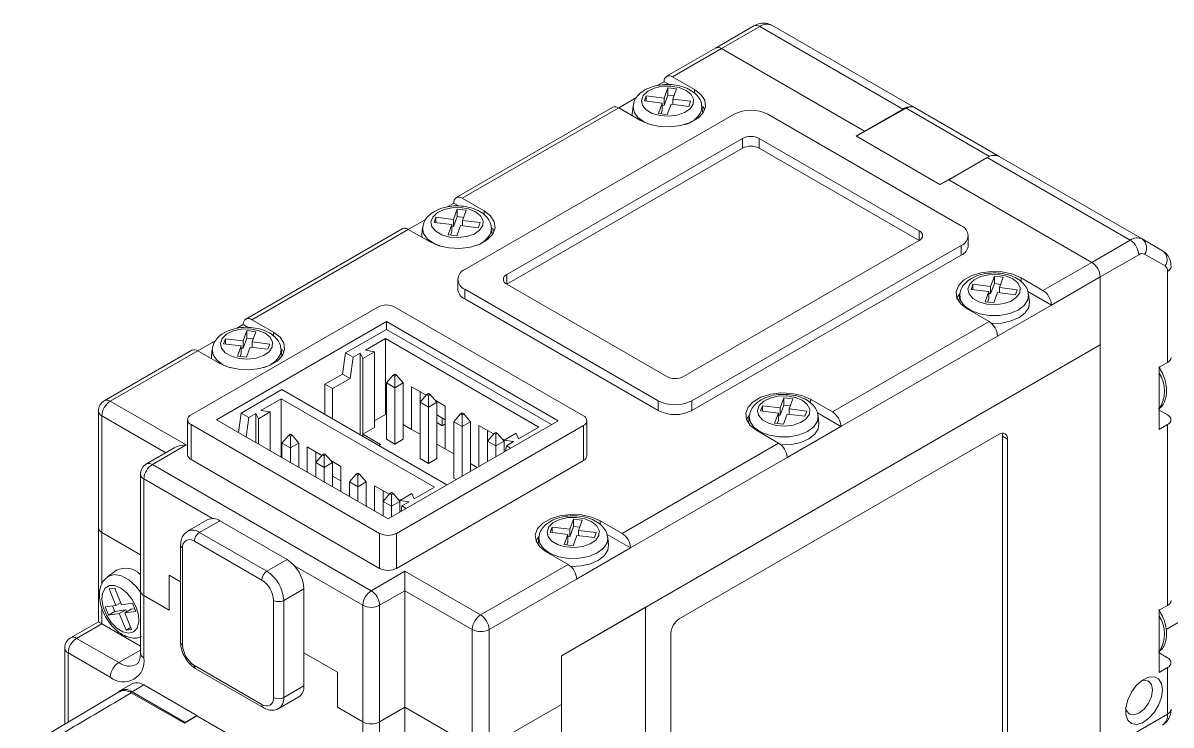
# Paper-space layout '시트2_ENG' of a CAD drawing. Header units: inches. Extents: x 0.2 to 16.3, y 0.2 to 11.5.
# Drawn here: x 14.065 to 15.014, y 9.937 to 10.518 of the extents above; entities that cross this region are included whole.
import ezdxf

# ---------------------------------------------------------------- set-up
doc = ezdxf.new("R2010")
doc.units = ezdxf.units.IN
doc.header["$MEASUREMENT"] = 0

psp = doc.layouts.new('시트2_ENG')

# ---------------------------------------------------------------- linework, layer by layer
at = {"color": 7, "linetype": 'Continuous', "lineweight": 18}
for p, q in [((14.66888, 10.51524), (14.63707, 10.49688)), ((14.6738, 10.51476), (14.64199, 10.49639)), ((14.79212, 10.44645), (14.6738, 10.51476)), ((14.68365, 10.51573), (14.80157, 10.44765)), ((14.63707, 10.49688), (14.5967, 10.47357)), ((14.64199, 10.49639), (14.60162, 10.47309)), ((14.64199, 10.49639), (14.7603, 10.42809)), ((14.61972, 10.46264), (14.60162, 10.47309)), ((14.59466, 10.46907), (14.58899, 10.46579)), ((14.59762, 10.46401), (14.59455, 10.45555)), ((14.59869, 10.46674), (14.59466, 10.46907)), ((14.60494, 10.46312), (14.59762, 10.46401)), ((14.59762, 10.4579), (14.59762, 10.46401)), ((14.60187, 10.45467), (14.60494, 10.46312)), ((14.57187, 10.45591), (14.55708, 10.44737)), ((14.57991, 10.45733), (14.57837, 10.4531)), ((14.57837, 10.4531), (14.59302, 10.45133)), ((14.59455, 10.45555), (14.57991, 10.45733)), ((14.57991, 10.45291), (14.57991, 10.45733)), ((14.59302, 10.45133), (14.58995, 10.44287)), ((14.59302, 10.44522), (14.59302, 10.45133)), ((14.59762, 10.4579), (14.59455, 10.44945)), ((14.59455, 10.44945), (14.59455, 10.45555)), ((14.60282, 10.45727), (14.59762, 10.4579)), ((14.61651, 10.4529), (14.60187, 10.45467)), ((14.60187, 10.45026), (14.60187, 10.45467)), ((14.61498, 10.44867), (14.61651, 10.4529)), ((14.55216, 10.44786), (14.42271, 10.37313)), ((14.55708, 10.44737), (14.42763, 10.37264)), ((14.65243, 10.44215), (14.42972, 10.31358)), ((14.55708, 10.44737), (14.57517, 10.43693)), ((14.56832, 10.44279), (14.5683, 10.44089)), ((14.56897, 10.44888), (14.56832, 10.44279)), ((14.58995, 10.44287), (14.59727, 10.44199)), ((14.59302, 10.44522), (14.59207, 10.44262)), ((14.59455, 10.44945), (14.59302, 10.44963)), ((14.59727, 10.44199), (14.60034, 10.45044)), ((14.60034, 10.45044), (14.61498, 10.44867)), ((14.62656, 10.44285), (14.62592, 10.44888)), ((14.62816, 10.44576), (14.62672, 10.44845)), ((14.84034, 10.34974), (14.68026, 10.44215)), ((14.75365, 10.42389), (14.78835, 10.44357)), ((14.7603, 10.42809), (14.79212, 10.44645)), ((14.78835, 10.44357), (14.79479, 10.4471)), ((14.80157, 10.44765), (14.87094, 10.40761)), ((14.7603, 10.42809), (14.75334, 10.42407)), ((14.75334, 10.42407), (14.82294, 10.38389)), ((14.82263, 10.38407), (14.75365, 10.42389)), ((14.7603, 10.42767), (14.7603, 10.42809)), ((14.65939, 10.42206), (14.46451, 10.30956)), ((14.65939, 10.41402), (14.46451, 10.30153)), ((14.65939, 10.41402), (14.65939, 10.42206)), ((14.80554, 10.34572), (14.67331, 10.42206)), ((14.67331, 10.42206), (14.67331, 10.41402)), ((14.80554, 10.33769), (14.67331, 10.41402)), ((14.8299, 10.38791), (14.86172, 10.40628)), ((14.98003, 10.33797), (14.86172, 10.40628)), ((14.87156, 10.40725), (14.87094, 10.40761)), ((14.87156, 10.40725), (14.98987, 10.33895)), ((14.82263, 10.38407), (14.8344, 10.39051)), ((14.82294, 10.38389), (14.8299, 10.38791)), ((14.8299, 10.38791), (14.94821, 10.31961)), ((14.42067, 10.36862), (14.41499, 10.36535)), ((14.4247, 10.3663), (14.42067, 10.36862)), ((14.44572, 10.3622), (14.42763, 10.37264)), ((14.40592, 10.35688), (14.40438, 10.35266)), ((14.42056, 10.35511), (14.40592, 10.35688)), ((14.40592, 10.35247), (14.40592, 10.35688)), ((14.42363, 10.36356), (14.42056, 10.35511)), ((14.42363, 10.35745), (14.42056, 10.349)), ((14.43095, 10.36268), (14.42363, 10.36356)), ((14.42363, 10.35745), (14.42363, 10.36356)), ((14.42882, 10.35683), (14.42363, 10.35745)), ((14.42788, 10.35422), (14.43095, 10.36268)), ((14.37816, 10.34742), (14.24871, 10.27269)), ((14.38309, 10.34693), (14.25363, 10.2722)), ((14.39788, 10.35547), (14.38309, 10.34693)), ((14.38309, 10.34693), (14.40118, 10.33648)), ((14.39498, 10.34844), (14.39432, 10.34234)), ((14.40438, 10.35266), (14.41902, 10.35088)), ((14.41902, 10.35088), (14.41595, 10.34243)), ((14.41902, 10.34478), (14.41902, 10.35088)), ((14.42056, 10.349), (14.41902, 10.34919)), ((14.42056, 10.349), (14.42056, 10.35511)), ((14.42327, 10.34154), (14.42634, 10.35)), ((14.42634, 10.35), (14.44099, 10.34822)), ((14.44252, 10.35245), (14.42788, 10.35422)), ((14.42788, 10.34981), (14.42788, 10.35422)), ((14.44099, 10.34822), (14.44252, 10.35245)), ((14.45257, 10.34241), (14.45192, 10.34844)), ((14.45417, 10.34532), (14.45273, 10.34801)), ((14.39432, 10.34234), (14.39431, 10.34045)), ((14.41595, 10.34243), (14.42327, 10.34154)), ((14.41902, 10.34478), (14.41808, 10.34217)), ((14.61067, 10.22519), (14.80554, 10.33769)), ((14.8461, 10.33367), (14.8461, 10.34171)), ((14.94821, 10.31961), (14.98003, 10.33797)), ((14.98987, 10.33895), (15.00677, 10.32919)), ((14.61763, 10.2051), (14.84034, 10.33367)), ((14.84034, 10.32563), (14.84034, 10.33367)), ((14.61763, 10.19707), (14.84034, 10.32563)), ((14.90785, 10.2963), (14.94821, 10.31961)), ((14.98699, 10.32592), (14.95517, 10.30755)), ((15.00881, 10.31665), (14.99191, 10.32641)), ((15.01085, 10.23682), (15.01085, 10.31214)), ((14.42395, 10.30555), (14.42395, 10.29751)), ((14.46451, 10.30153), (14.59675, 10.22519)), ((14.84995, 10.30144), (14.84841, 10.29721)), ((14.86459, 10.29966), (14.84995, 10.30144)), ((14.84995, 10.29702), (14.84995, 10.30144)), ((14.86766, 10.30812), (14.86459, 10.29966)), ((14.86766, 10.30201), (14.86459, 10.29356)), ((14.86459, 10.29356), (14.86459, 10.29966)), ((14.87498, 10.30723), (14.86766, 10.30812)), ((14.86766, 10.30201), (14.86766, 10.30812)), ((14.87285, 10.30138), (14.86766, 10.30201)), ((14.87191, 10.29878), (14.87498, 10.30723)), ((14.90785, 10.2963), (14.88975, 10.30675)), ((14.95517, 10.30755), (14.91481, 10.28425)), ((14.95517, 10.25129), (14.95517, 10.30755)), ((14.95517, 10.30755), (14.95517, 9.91375)), ((14.42972, 10.29751), (14.58979, 10.2051)), ((14.42972, 10.29751), (14.42972, 10.28947)), ((14.42972, 10.28947), (14.58979, 10.19707)), ((14.83901, 10.29299), (14.83836, 10.28697)), ((14.84841, 10.29721), (14.86305, 10.29544)), ((14.86305, 10.29544), (14.85998, 10.28699)), ((14.86305, 10.28933), (14.86305, 10.29544)), ((14.86459, 10.29356), (14.86305, 10.29374)), ((14.8673, 10.2861), (14.87037, 10.29455)), ((14.87037, 10.29455), (14.88502, 10.29278)), ((14.88655, 10.29701), (14.87191, 10.29878)), ((14.87191, 10.29437), (14.87191, 10.29878)), ((14.88502, 10.29278), (14.88655, 10.29701)), ((14.91481, 10.28425), (14.8954, 10.29545)), ((14.89661, 10.2869), (14.89595, 10.29299)), ((14.35803, 10.28265), (14.20352, 10.19345)), ((14.52785, 10.19265), (14.37195, 10.28265)), ((14.84521, 10.28104), (14.86331, 10.27059)), ((14.85998, 10.28699), (14.8673, 10.2861)), ((14.86305, 10.28933), (14.86211, 10.28673)), ((14.87026, 10.25854), (14.91481, 10.28425)), ((14.2244, 10.18944), (14.36499, 10.2706)), ((14.27173, 10.26175), (14.25363, 10.2722)), ((14.36499, 10.2706), (14.50697, 10.18863)), ((14.36499, 10.26417), (14.36499, 10.2706)), ((14.73385, 10.19586), (14.86331, 10.27059)), ((14.24667, 10.26818), (14.241, 10.2649)), ((14.24964, 10.26312), (14.24657, 10.25467)), ((14.2507, 10.26585), (14.24667, 10.26818)), ((14.25696, 10.26223), (14.24964, 10.26312)), ((14.24964, 10.25701), (14.24964, 10.26312)), ((14.25389, 10.25378), (14.25696, 10.26223)), ((14.33125, 10.24469), (14.36499, 10.26417)), ((14.36499, 10.26417), (14.5014, 10.18542)), ((14.22389, 10.25502), (14.20909, 10.24648)), ((14.23192, 10.25644), (14.23039, 10.25221)), ((14.23039, 10.25221), (14.24503, 10.25044)), ((14.24657, 10.25467), (14.23192, 10.25644)), ((14.23192, 10.25203), (14.23192, 10.25644)), ((14.24964, 10.25701), (14.24657, 10.24856)), ((14.24657, 10.24856), (14.24657, 10.25467)), ((14.25483, 10.25638), (14.24964, 10.25701)), ((14.26853, 10.25201), (14.25389, 10.25378)), ((14.25389, 10.24937), (14.25389, 10.25378)), ((14.26699, 10.24778), (14.26853, 10.25201)), ((14.34759, 10.24689), (14.36429, 10.25653)), ((14.36429, 10.25653), (14.49096, 10.18341)), ((14.36429, 10.25653), (14.36429, 10.19385)), ((14.87026, 10.25854), (14.74081, 10.18381)), ((14.20417, 10.24697), (14.13179, 10.20519)), ((14.20909, 10.24648), (14.13671, 10.2047)), ((14.20909, 10.24648), (14.22719, 10.23604)), ((14.22099, 10.24799), (14.22033, 10.2419)), ((14.24503, 10.25044), (14.24196, 10.24199)), ((14.24503, 10.24433), (14.24409, 10.24173)), ((14.24503, 10.24433), (14.24503, 10.25044)), ((14.24657, 10.24856), (14.24503, 10.24874)), ((14.24928, 10.2411), (14.25235, 10.24955)), ((14.25235, 10.24955), (14.26699, 10.24778)), ((14.27858, 10.24197), (14.27793, 10.24799)), ((14.28018, 10.24488), (14.27874, 10.24756)), ((14.33125, 10.24469), (14.3288, 10.2272)), ((14.33752, 10.24107), (14.33125, 10.24469)), ((14.33752, 10.24107), (14.34341, 10.24448)), ((14.34547, 10.24004), (14.34341, 10.24448)), ((14.34341, 10.17698), (14.34341, 10.24448)), ((14.35528, 10.2457), (14.34547, 10.24004)), ((14.34759, 10.24689), (14.35528, 10.2457)), ((14.35528, 10.18301), (14.35528, 10.2457)), ((14.50975, 9.99416), (14.95517, 10.25129)), ((14.57935, 10.03434), (14.95517, 10.25129)), ((14.95517, 10.25129), (14.95517, 9.89446)), ((14.22033, 10.2419), (14.22031, 10.24001)), ((14.24196, 10.24199), (14.24928, 10.2411)), ((14.33752, 10.24107), (14.33506, 10.22358)), ((14.34547, 10.17736), (14.34547, 10.24004)), ((15.00389, 10.23281), (15.01085, 10.23682)), ((15.00389, 10.18137), (15.00389, 10.23281)), ((14.31418, 10.21876), (14.3288, 10.2272)), ((14.32045, 10.21515), (14.33506, 10.22358)), ((14.3288, 10.2272), (14.33506, 10.22358)), ((14.36499, 10.21997), (14.37056, 10.2264)), ((14.37195, 10.2272), (14.37056, 10.2264)), ((14.37056, 10.2264), (14.37195, 10.22559)), ((14.37334, 10.2264), (14.37195, 10.2272)), ((14.37195, 10.22559), (14.37334, 10.2264)), ((14.37195, 10.21595), (14.37195, 10.22559)), ((14.37334, 10.2264), (14.37891, 10.21997)), ((14.24495, 10.19487), (14.27869, 10.21435)), ((14.27869, 10.21435), (14.4151, 10.1356)), ((14.31418, 10.21876), (14.31418, 10.19386)), ((14.31418, 10.21876), (14.32045, 10.21515)), ((14.32045, 10.21515), (14.32045, 10.19024)), ((14.37195, 10.21595), (14.36499, 10.21997)), ((14.36499, 10.21997), (14.36499, 10.17335)), ((14.37891, 10.21997), (14.37195, 10.21595)), ((14.37195, 10.21595), (14.37195, 10.16934)), ((14.37891, 10.21997), (14.37891, 10.17335)), ((14.39793, 10.20979), (14.38587, 10.21675)), ((14.38587, 10.21675), (14.38587, 10.18139)), ((14.13671, 10.2047), (14.19935, 10.16854)), ((14.26129, 10.19707), (14.27799, 10.20671)), ((14.27799, 10.20671), (14.40466, 10.13359)), ((14.27799, 10.20671), (14.27799, 10.1585)), ((14.39283, 10.21273), (14.39283, 10.2039)), ((14.3984, 10.21033), (14.39283, 10.2039)), ((14.39979, 10.21113), (14.3984, 10.21033)), ((14.3984, 10.21033), (14.39979, 10.20952)), ((14.40118, 10.21033), (14.39979, 10.21113)), ((14.39979, 10.20952), (14.40118, 10.21033)), ((14.39979, 10.19988), (14.39979, 10.20952)), ((14.40675, 10.2039), (14.40118, 10.21033)), ((14.41371, 10.20068), (14.40536, 10.2055)), ((14.58979, 10.19707), (14.58979, 10.2051)), ((14.61763, 10.2051), (14.61763, 10.19707)), ((14.69367, 10.20767), (14.6906, 10.19922)), ((14.70099, 10.20679), (14.69367, 10.20767)), ((14.69367, 10.20157), (14.69367, 10.20767)), ((14.69792, 10.19833), (14.70099, 10.20679)), ((14.73385, 10.19586), (14.71576, 10.20631)), ((14.12687, 10.19666), (14.12687, 10.10022)), ((14.24495, 10.19487), (14.24271, 10.17887)), ((14.25122, 10.19125), (14.24495, 10.19487)), ((14.25122, 10.19125), (14.25711, 10.19466)), ((14.25917, 10.19022), (14.25711, 10.19466)), ((14.25711, 10.17055), (14.25711, 10.19466)), ((14.26897, 10.19588), (14.25917, 10.19022)), ((14.26129, 10.19707), (14.26897, 10.19588)), ((14.26897, 10.16371), (14.26897, 10.19588)), ((14.39979, 10.19988), (14.39283, 10.2039)), ((14.39283, 10.2039), (14.39283, 10.15728)), ((14.40675, 10.2039), (14.39979, 10.19988)), ((14.39979, 10.19988), (14.39979, 10.15327)), ((14.40675, 10.2039), (14.40675, 10.15728)), ((14.41371, 10.16532), (14.41371, 10.20068)), ((14.42763, 10.19506), (14.42624, 10.19426)), ((14.42902, 10.19426), (14.42763, 10.19506)), ((14.67595, 10.20099), (14.67442, 10.19677)), ((14.67442, 10.19677), (14.68906, 10.19499)), ((14.6906, 10.19922), (14.67595, 10.20099)), ((14.67595, 10.19658), (14.67595, 10.20099)), ((14.68906, 10.19499), (14.68599, 10.18654)), ((14.68906, 10.18889), (14.68906, 10.19499)), ((14.69367, 10.20157), (14.6906, 10.19311)), ((14.6906, 10.19311), (14.6906, 10.19922)), ((14.69886, 10.20094), (14.69367, 10.20157)), ((14.71256, 10.19656), (14.69792, 10.19833)), ((14.69792, 10.19392), (14.69792, 10.19833)), ((14.71102, 10.19234), (14.71256, 10.19656)), ((14.74081, 10.18381), (14.72141, 10.19501)), ((15.01085, 10.19342), (15.00389, 10.19744)), ((14.12975, 10.19264), (14.12975, 10.0962)), ((14.20064, 10.18944), (14.20064, 10.1605)), ((14.20352, 10.18542), (14.35942, 10.09542)), ((14.20352, 10.18542), (14.20352, 10.15649)), ((14.2244, 10.18944), (14.36638, 10.10747)), ((14.25122, 10.19125), (14.24897, 10.17525)), ((14.25917, 10.16936), (14.25917, 10.19022)), ((14.35528, 10.18864), (14.36429, 10.19385)), ((14.36429, 10.19385), (14.36499, 10.19344)), ((14.36638, 10.10747), (14.50697, 10.18863)), ((14.37891, 10.18541), (14.38587, 10.18139)), ((14.40675, 10.19345), (14.41371, 10.18943)), ((14.41112, 10.19091), (14.40675, 10.19344)), ((14.41112, 10.18448), (14.40675, 10.18701)), ((14.41112, 10.19091), (14.41113, 10.19092)), ((14.41112, 10.19091), (14.41112, 10.18448)), ((14.41112, 10.18448), (14.41371, 10.18598)), ((14.42067, 10.18783), (14.42624, 10.19426)), ((14.42763, 10.18381), (14.42067, 10.18783)), ((14.42067, 10.18783), (14.42067, 10.14121)), ((14.42624, 10.19426), (14.42763, 10.19345)), ((14.42763, 10.19345), (14.42902, 10.19426)), ((14.42763, 10.19345), (14.42763, 10.18381)), ((14.43459, 10.18783), (14.42763, 10.18381)), ((14.42902, 10.19426), (14.43459, 10.18783)), ((14.43459, 10.18783), (14.43459, 10.14685)), ((14.53073, 10.1597), (14.53073, 10.18863)), ((14.66502, 10.19255), (14.66437, 10.18652)), ((14.68599, 10.18654), (14.69331, 10.18566)), ((14.68906, 10.18889), (14.68812, 10.18628)), ((14.6906, 10.19311), (14.68906, 10.1933)), ((14.69331, 10.18566), (14.69638, 10.19411)), ((14.69638, 10.19411), (14.71102, 10.19234)), ((14.72262, 10.18645), (14.72196, 10.19255)), ((15.01085, 10.18539), (15.00389, 10.18137)), ((15.01085, 10.0359), (15.01085, 10.18539)), ((14.27869, 10.17015), (14.28426, 10.17658)), ((14.28565, 10.17738), (14.28426, 10.17658)), ((14.28426, 10.17658), (14.28565, 10.17577)), ((14.28704, 10.17658), (14.28565, 10.17738)), ((14.28565, 10.17577), (14.28704, 10.17658)), ((14.28565, 10.16613), (14.28565, 10.17577)), ((14.28704, 10.17658), (14.29261, 10.17015)), ((14.35528, 10.18301), (14.34547, 10.17736)), ((14.34547, 10.17736), (14.36009, 10.16892)), ((14.34547, 10.17579), (14.34547, 10.17736)), ((14.37334, 10.09542), (14.52785, 10.18462)), ((14.38587, 10.18139), (14.39283, 10.17737)), ((14.42763, 10.18381), (14.42763, 10.14283)), ((14.45361, 10.17765), (14.44155, 10.18461)), ((14.44155, 10.18461), (14.44155, 10.15087)), ((14.44851, 10.18059), (14.44851, 10.17176)), ((14.44851, 10.17176), (14.45407, 10.17818)), ((14.45547, 10.17899), (14.45407, 10.17818)), ((14.45407, 10.17818), (14.45547, 10.17738)), ((14.45686, 10.17818), (14.45547, 10.17899)), ((14.45547, 10.17738), (14.45686, 10.17818)), ((14.45547, 10.16774), (14.45547, 10.17738)), ((14.45686, 10.17818), (14.4624, 10.17179)), ((14.4722, 10.1782), (14.4624, 10.17254)), ((14.47426, 10.17377), (14.4722, 10.1782)), ((14.49096, 10.18341), (14.47426, 10.17377)), ((14.52785, 10.15568), (14.52785, 10.18462)), ((14.60719, 10.02469), (14.87166, 10.17736)), ((14.67122, 10.18059), (14.68931, 10.17015)), ((14.69627, 10.15809), (14.74081, 10.18381)), ((14.87444, 10.17576), (14.87444, 9.87839)), ((14.87862, 10.17335), (14.87444, 10.17576)), ((14.18951, 10.16619), (14.16659, 10.15296)), ((14.19935, 10.16854), (14.17151, 10.15247)), ((14.28565, 10.16613), (14.27869, 10.17015)), ((14.27869, 10.17015), (14.27869, 10.1581)), ((14.29261, 10.17015), (14.28565, 10.16613)), ((14.28565, 10.16613), (14.28565, 10.15408)), ((14.29261, 10.17015), (14.29261, 10.15006)), ((14.31163, 10.15997), (14.29957, 10.16693)), ((14.29957, 10.16693), (14.29957, 10.14604)), ((14.36009, 10.16892), (14.35873, 10.16814)), ((14.36499, 10.17335), (14.37195, 10.16934)), ((14.37195, 10.16934), (14.37891, 10.17335)), ((14.40675, 10.16934), (14.41371, 10.16532)), ((14.45547, 10.16774), (14.44851, 10.17176)), ((14.44851, 10.17176), (14.44851, 10.15488)), ((14.4624, 10.17174), (14.45547, 10.16774)), ((14.45547, 10.16774), (14.45547, 10.1589)), ((14.46242, 10.17256), (14.46104, 10.17336)), ((14.4624, 10.17254), (14.47008, 10.17136)), ((14.4624, 10.1629), (14.4624, 10.17254)), ((14.46357, 10.16358), (14.46418, 10.16795)), ((14.47008, 10.17136), (14.46418, 10.16795)), ((14.46766, 10.16594), (14.46418, 10.16795)), ((14.55986, 10.09542), (14.68931, 10.17015)), ((14.87862, 10.17335), (14.87862, 9.87598)), ((14.30653, 10.16291), (14.30653, 10.15408)), ((14.3121, 10.16051), (14.30653, 10.15408)), ((14.31349, 10.16131), (14.3121, 10.16051)), ((14.3121, 10.16051), (14.31349, 10.1597)), ((14.31488, 10.16051), (14.31349, 10.16131)), ((14.31349, 10.1597), (14.31488, 10.16051)), ((14.31349, 10.15006), (14.31349, 10.1597)), ((14.32045, 10.15408), (14.31488, 10.16051)), ((14.39283, 10.15728), (14.39979, 10.15327)), ((14.39979, 10.15327), (14.40675, 10.15728)), ((14.41371, 10.16532), (14.42067, 10.1613)), ((14.69627, 10.15809), (14.56682, 10.08336)), ((14.17151, 10.15247), (14.35246, 10.04801)), ((14.20352, 10.15649), (14.35942, 10.06649)), ((14.31349, 10.15006), (14.30653, 10.15408)), ((14.30653, 10.15408), (14.30653, 10.14203)), ((14.32045, 10.15408), (14.31349, 10.15006)), ((14.31349, 10.15006), (14.31349, 10.13801)), ((14.32741, 10.15086), (14.31906, 10.15568)), ((14.32045, 10.15408), (14.32045, 10.13399)), ((14.32741, 10.12997), (14.32741, 10.15086)), ((14.37334, 10.06649), (14.52785, 10.15568)), ((14.43459, 10.15327), (14.44015, 10.15006)), ((14.16167, 10.14443), (14.16167, 10.04799)), ((14.16455, 10.14041), (14.16455, 10.04397)), ((14.32045, 10.14282), (14.32741, 10.1388)), ((14.33437, 10.13801), (14.33993, 10.14444)), ((14.34133, 10.13399), (14.33437, 10.13801)), ((14.33437, 10.13801), (14.33437, 10.12596)), ((14.34133, 10.14524), (14.33993, 10.14444)), ((14.33993, 10.14444), (14.34133, 10.14363)), ((14.34272, 10.14444), (14.34133, 10.14524)), ((14.34133, 10.14363), (14.34272, 10.14444)), ((14.34133, 10.14363), (14.34133, 10.13399)), ((14.34829, 10.13801), (14.34133, 10.13399)), ((14.34272, 10.14444), (14.34829, 10.13801)), ((14.34829, 10.13801), (14.34829, 10.11792)), ((14.42067, 10.14121), (14.42275, 10.14001)), ((14.34133, 10.13399), (14.34133, 10.12194)), ((14.36731, 10.12783), (14.35525, 10.13479)), ((14.35525, 10.13479), (14.35525, 10.1139)), ((14.36221, 10.13077), (14.36221, 10.12193)), ((14.36221, 10.12193), (14.36777, 10.12836)), ((14.36917, 10.12917), (14.36777, 10.12836)), ((14.36777, 10.12836), (14.36917, 10.12756)), ((14.37056, 10.12836), (14.36917, 10.12917)), ((14.36917, 10.12756), (14.37056, 10.12836)), ((14.37056, 10.12836), (14.3761, 10.12197)), ((14.3859, 10.12838), (14.3761, 10.12272)), ((14.38796, 10.12395), (14.3859, 10.12838)), ((14.40466, 10.13359), (14.38796, 10.12395)), ((14.36917, 10.11792), (14.36221, 10.12193)), ((14.36221, 10.12193), (14.36221, 10.10989)), ((14.36917, 10.11792), (14.36917, 10.12756)), ((14.3761, 10.12192), (14.36917, 10.11792)), ((14.37612, 10.12274), (14.37474, 10.12354)), ((14.3761, 10.12272), (14.38378, 10.12154)), ((14.3761, 10.11308), (14.3761, 10.12272)), ((14.38378, 10.12154), (14.37788, 10.11813)), ((14.36917, 10.11792), (14.36917, 10.10908)), ((14.37727, 10.11376), (14.37788, 10.11813)), ((14.38136, 10.11612), (14.37788, 10.11813)), ((14.12687, 10.10022), (14.12687, 10.02223)), ((14.21735, 10.10684), (14.20064, 10.09719)), ((14.21048, 10.09622), (14.22719, 10.10586)), ((14.22719, 10.10586), (14.28287, 10.07372)), ((14.50196, 10.10055), (14.50043, 10.09632)), ((14.5166, 10.09878), (14.50196, 10.10055)), ((14.50196, 10.09614), (14.50196, 10.10055)), ((14.51967, 10.10723), (14.5166, 10.09878)), ((14.51967, 10.10112), (14.5166, 10.09267)), ((14.52699, 10.10634), (14.51967, 10.10723)), ((14.51967, 10.10112), (14.51967, 10.10723)), ((14.52487, 10.10049), (14.51967, 10.10112)), ((14.52392, 10.09789), (14.52699, 10.10634)), ((14.55986, 10.09542), (14.54177, 10.10586)), ((14.16167, 10.07778), (14.12975, 10.0962)), ((14.21048, 10.09622), (14.26616, 10.06408)), ((14.35942, 10.06649), (14.35942, 10.09542)), ((14.37334, 10.09542), (14.37334, 10.06649)), ((14.49102, 10.0921), (14.49038, 10.08608)), ((14.50043, 10.09632), (14.51507, 10.09455)), ((14.51507, 10.09455), (14.512, 10.0861)), ((14.51507, 10.08844), (14.51507, 10.09455)), ((14.5166, 10.09267), (14.51507, 10.09285)), ((14.5166, 10.09267), (14.5166, 10.09878)), ((14.51932, 10.08521), (14.52239, 10.09366)), ((14.52239, 10.09366), (14.53703, 10.09189)), ((14.53857, 10.09612), (14.52392, 10.09789)), ((14.52392, 10.09348), (14.52392, 10.09789)), ((14.53703, 10.09189), (14.53857, 10.09612)), ((14.56682, 10.08336), (14.54741, 10.09457)), ((14.54862, 10.08601), (14.54797, 10.0921)), ((14.19484, 10.08577), (14.19484, 10.0054)), ((14.19656, 10.08336), (14.19656, 10.00299)), ((14.26199, 10.05684), (14.20631, 10.08899)), ((14.512, 10.0861), (14.51932, 10.08521)), ((14.51507, 10.08844), (14.51412, 10.08584)), ((14.52228, 10.05765), (14.56682, 10.08336)), ((14.26616, 10.06408), (14.28287, 10.07372)), ((14.49722, 10.08015), (14.51532, 10.0697)), ((14.14194, 10.06494), (14.13439, 10.05943)), ((14.35246, 10.04801), (14.3803, 10.06408)), ((14.3803, 10.06408), (14.44294, 10.02792)), ((14.3803, 10.04801), (14.3803, 10.06408)), ((14.44294, 10.02792), (14.51532, 10.0697)), ((14.18543, 10.06085), (14.19484, 10.05542)), ((14.18543, 10.03192), (14.18543, 10.06085)), ((14.52228, 10.05765), (14.4499, 10.01586)), ((14.14041, 10.05002), (14.1359, 10.04943)), ((14.1359, 10.04943), (14.14143, 10.03582)), ((14.14594, 10.03641), (14.14041, 10.05002)), ((14.16167, 10.04799), (14.16167, 9.99655)), ((14.18543, 10.03192), (14.16455, 10.04397)), ((14.16455, 10.04397), (14.16455, 9.99254)), ((14.28008, 10.03997), (14.29678, 10.04961)), ((14.29678, 9.96924), (14.29678, 10.04961)), ((14.3803, 10.04801), (14.35942, 10.03595)), ((14.43598, 10.01586), (14.3803, 10.04801)), ((14.3803, 9.95156), (14.3803, 10.04801)), ((14.14143, 10.03582), (14.13241, 10.03465)), ((14.13241, 10.03465), (14.13517, 10.02785)), ((14.13861, 10.03546), (14.14046, 10.0309)), ((14.14527, 10.03805), (14.14143, 10.03582)), ((14.15496, 10.03758), (14.14594, 10.03641)), ((14.15772, 10.03078), (14.15496, 10.03758)), ((14.27173, 9.9596), (14.27173, 10.03997)), ((14.28008, 10.03997), (14.28008, 9.9596)), ((14.3455, 9.93951), (14.3455, 10.03595)), ((14.35942, 10.03595), (14.35942, 9.93951)), ((14.50975, 9.99416), (14.57935, 10.03434)), ((14.57935, 10.03434), (14.57935, 9.69679)), ((14.57935, 10.03434), (14.57935, 9.6775)), ((15.00389, 10.03189), (15.01085, 10.0359)), ((14.13517, 10.02785), (14.14046, 10.0309)), ((14.13517, 10.02785), (14.14419, 10.02902)), ((14.14046, 10.0309), (14.14948, 10.03207)), ((14.14419, 10.02902), (14.14948, 10.03207)), ((14.14419, 10.02902), (14.14972, 10.01541)), ((14.1487, 10.02961), (14.15399, 10.03266)), ((14.1487, 10.02961), (14.15772, 10.03078)), ((14.15423, 10.016), (14.1487, 10.02961)), ((14.14948, 10.03207), (14.15014, 10.03044)), ((14.15399, 10.03266), (14.15681, 10.03303)), ((15.00389, 9.98045), (15.00389, 10.03189)), ((14.12694, 10.02236), (14.10395, 10.00909)), ((14.12975, 10.02066), (14.10887, 10.0086)), ((14.12975, 10.02066), (14.16167, 10.00223)), ((14.15356, 10.01763), (14.14972, 10.01541)), ((14.14972, 10.01541), (14.15423, 10.016)), ((14.43598, 9.91942), (14.43598, 10.01586)), ((14.4499, 10.01586), (14.4499, 9.91942)), ((14.10887, 10.0086), (14.14367, 9.98851)), ((14.60023, 10.01263), (14.60023, 9.71527)), ((14.09903, 10.00057), (14.09903, 9.93742)), ((14.13671, 9.97646), (14.10191, 9.99655)), ((14.29678, 9.99657), (14.32462, 9.9805)), ((15.01085, 9.9925), (15.00389, 9.99652)), ((14.20631, 9.98611), (14.26199, 9.95397)), ((14.50975, 9.95397), (14.50975, 9.99416)), ((14.50975, 9.99416), (14.50975, 9.65661)), ((14.20753, 9.98341), (14.26321, 9.95127)), ((14.32462, 9.9805), (14.32462, 9.95156)), ((15.01085, 9.98447), (15.00389, 9.98045)), ((15.01085, 9.94589), (15.01085, 9.98447)), ((14.15471, 9.97101), (14.14496, 9.96538)), ((14.15481, 9.96441), (14.16455, 9.97003)), ((14.16455, 9.97003), (14.2084, 9.94472)), ((14.28008, 9.9596), (14.29678, 9.96924)), ((14.14487, 9.96481), (14.06452, 9.9168)), ((14.19796, 9.93833), (14.15411, 9.96364)), ((14.19865, 9.9391), (14.15481, 9.96441)), ((14.276, 9.95059), (14.29271, 9.96023)), ((14.3455, 9.93951), (14.32462, 9.95156)), ((14.3803, 9.95156), (14.35942, 9.93951)), ((14.43598, 9.91942), (14.3803, 9.95156)), ((14.3803, 9.90887), (14.3803, 9.95156)), ((14.4499, 9.91942), (14.50975, 9.95397)), ((14.50975, 9.65661), (14.50975, 9.95397)), ((14.2084, 9.9445), (14.19796, 9.93833)), ((14.19865, 9.9391), (14.2084, 9.94472)), ((14.19865, 9.93874), (14.19865, 9.9391)), ((14.2084, 9.94472), (14.2084, 9.9445)), ((14.29887, 9.89227), (14.2084, 9.9445)), ((14.3455, 9.88807), (14.3455, 9.93951)), ((14.35942, 9.93951), (14.35942, 9.88807)), ((14.95517, 9.91375), (15.01085, 9.94589))]:
    psp.add_line(p, q, dxfattribs=at)
at = {"color": 8, "linetype": 'Continuous', "lineweight": 18}
for p, q in [((14.61972, 10.45958), (14.61972, 10.46264)), ((14.62593, 10.44872), (14.62536, 10.44448)), ((14.79479, 10.4471), (14.86377, 10.40728)), ((14.44572, 10.35913), (14.44572, 10.3622)), ((14.45194, 10.34828), (14.45137, 10.34404)), ((14.80554, 10.33769), (14.80554, 10.34572)), ((14.46451, 10.30956), (14.46451, 10.30153)), ((14.88975, 10.30369), (14.88975, 10.30675)), ((14.27173, 10.25869), (14.27173, 10.26175)), ((14.27795, 10.24784), (14.27738, 10.24359)), ((14.71576, 10.20324), (14.71576, 10.20631)), ((14.18255, 10.16217), (14.12975, 10.19264)), ((15.24887, 10.15401), (15.00967, 10.01592)), ((14.22112, 10.10776), (14.16455, 10.14041)), ((14.54177, 10.1028), (14.54177, 10.10586)), ((14.12975, 10.0962), (14.12975, 10.05351)), ((14.3455, 10.03595), (14.28893, 10.06861)), ((14.12975, 10.03324), (14.12975, 10.02066)), ((14.10191, 9.99655), (14.10191, 9.93914)), ((14.14367, 9.98851), (14.16167, 9.9989))]:
    psp.add_line(p, q, dxfattribs=at)
at = {"color": 7, "linetype": 'Continuous', "lineweight": 18, "flags": 128}
for points in [[(14.57517, 10.43693), (14.58235, 10.43382), (14.59075, 10.43202), (14.59969, 10.43165), (14.60845, 10.43275), (14.61632, 10.43523), (14.62266, 10.43889), (14.62695, 10.44343), (14.62886, 10.44849), (14.62822, 10.45365), (14.62509, 10.4585), (14.61972, 10.46264)], [(14.61865, 10.45043), (14.61894, 10.45454), (14.61691, 10.45849), (14.61276, 10.46184), (14.60696, 10.46423), (14.60012, 10.46541), (14.593, 10.46524), (14.58635, 10.46374), (14.58091, 10.46108), (14.57726, 10.45754), (14.5758, 10.45351), (14.57668, 10.44943), (14.57981, 10.44573), (14.58486, 10.44282), (14.59126, 10.44101), (14.59834, 10.4405), (14.60532, 10.44135), (14.61145, 10.44345), (14.61605, 10.4466), (14.61865, 10.45043)], [(14.40118, 10.33648), (14.40836, 10.33338), (14.41676, 10.33157), (14.4257, 10.3312), (14.43446, 10.3323), (14.44233, 10.33478), (14.44867, 10.33844), (14.45296, 10.34298), (14.45487, 10.34804), (14.45423, 10.3532), (14.45109, 10.35805), (14.44572, 10.3622)], [(14.44465, 10.34999), (14.44495, 10.3541), (14.44291, 10.35805), (14.43877, 10.3614), (14.43297, 10.36379), (14.42613, 10.36496), (14.41901, 10.36479), (14.41236, 10.3633), (14.40692, 10.36064), (14.40327, 10.3571), (14.40181, 10.35307), (14.40269, 10.34898), (14.40582, 10.34529), (14.41086, 10.34238), (14.41727, 10.34057), (14.42435, 10.34006), (14.43133, 10.3409), (14.43745, 10.34301), (14.44206, 10.34615), (14.44465, 10.34999)], [(14.88975, 10.30675), (14.88258, 10.30985), (14.87418, 10.31166), (14.86523, 10.31203), (14.85647, 10.31093), (14.84861, 10.30845), (14.84227, 10.30479), (14.83797, 10.30025), (14.83607, 10.29519), (14.8367, 10.29003), (14.83984, 10.28518), (14.84521, 10.28104)], [(14.88868, 10.29454), (14.88898, 10.29866), (14.88694, 10.3026), (14.8828, 10.30595), (14.877, 10.30834), (14.87016, 10.30952), (14.86304, 10.30935), (14.85639, 10.30785), (14.85095, 10.30519), (14.8473, 10.30165), (14.84584, 10.29763), (14.84672, 10.29354), (14.84985, 10.28984), (14.85489, 10.28693), (14.8613, 10.28512), (14.86838, 10.28461), (14.87536, 10.28546), (14.88148, 10.28756), (14.88609, 10.29071), (14.88868, 10.29454)], [(14.83891, 10.29351), (14.83797, 10.29221), (14.83676, 10.28988)], [(14.86535, 10.26905), (14.86562, 10.26904), (14.8739, 10.26942), (14.88166, 10.27113), (14.88827, 10.27403), (14.8932, 10.27789), (14.89604, 10.2824), (14.89661, 10.2869)], [(14.22719, 10.23604), (14.23436, 10.23294), (14.24276, 10.23113), (14.25171, 10.23076), (14.26047, 10.23186), (14.26833, 10.23434), (14.27467, 10.238), (14.27897, 10.24254), (14.28087, 10.2476), (14.28023, 10.25276), (14.2771, 10.25761), (14.27173, 10.26175)], [(14.27066, 10.24954), (14.27096, 10.25366), (14.26892, 10.2576), (14.26478, 10.26095), (14.25897, 10.26335), (14.25214, 10.26452), (14.24501, 10.26435), (14.23837, 10.26285), (14.23293, 10.26019), (14.22928, 10.25666), (14.22781, 10.25263), (14.22869, 10.24854), (14.23183, 10.24484), (14.23687, 10.24193), (14.24328, 10.24012), (14.25035, 10.23961), (14.25733, 10.24046), (14.26346, 10.24257), (14.26807, 10.24571), (14.27066, 10.24954)], [(14.71576, 10.20631), (14.70858, 10.20941), (14.70018, 10.21122), (14.69124, 10.21159), (14.68248, 10.21049), (14.67461, 10.20801), (14.66827, 10.20435), (14.66398, 10.1998), (14.66207, 10.19475), (14.66271, 10.18958), (14.66584, 10.18474), (14.67122, 10.18059)], [(14.71469, 10.1941), (14.71499, 10.19821), (14.71295, 10.20216), (14.70881, 10.20551), (14.703, 10.2079), (14.69617, 10.20907), (14.68904, 10.2089), (14.6824, 10.20741), (14.67696, 10.20475), (14.67331, 10.20121), (14.67184, 10.19718), (14.67272, 10.1931), (14.67586, 10.1894), (14.6809, 10.18649), (14.68731, 10.18468), (14.69438, 10.18417), (14.70136, 10.18501), (14.70749, 10.18712), (14.7121, 10.19026), (14.71469, 10.1941)], [(14.66492, 10.19307), (14.66398, 10.19177), (14.66277, 10.18943)], [(14.69136, 10.16861), (14.69163, 10.1686), (14.69991, 10.16898), (14.70767, 10.17069), (14.71428, 10.17359), (14.71921, 10.17745), (14.72205, 10.18196), (14.72262, 10.18645)], [(14.87444, 10.17576), (14.87431, 10.17725), (14.87403, 10.17825)], [(14.54177, 10.10586), (14.53459, 10.10896), (14.52619, 10.11077), (14.51725, 10.11114), (14.50849, 10.11004), (14.50062, 10.10756), (14.49428, 10.1039), (14.48999, 10.09936), (14.48808, 10.0943), (14.48872, 10.08914), (14.49185, 10.08429), (14.49722, 10.08015)], [(14.5407, 10.09365), (14.54099, 10.09777), (14.53896, 10.10171), (14.53481, 10.10506), (14.52901, 10.10746), (14.52218, 10.10863), (14.51505, 10.10846), (14.50841, 10.10696), (14.50296, 10.1043), (14.49931, 10.10077), (14.49785, 10.09674), (14.49873, 10.09265), (14.50186, 10.08895), (14.50691, 10.08604), (14.51331, 10.08423), (14.52039, 10.08372), (14.52737, 10.08457), (14.5335, 10.08668), (14.53811, 10.08982), (14.5407, 10.09365)], [(14.49093, 10.09262), (14.48999, 10.09132), (14.48878, 10.08899)], [(14.51737, 10.06817), (14.51763, 10.06816), (14.52591, 10.06853), (14.53367, 10.07024), (14.54029, 10.07315), (14.54521, 10.07701), (14.54806, 10.08151), (14.54862, 10.08601)], [(14.15813, 10.03442), (14.15482, 10.04072), (14.15046, 10.04616), (14.14551, 10.05014), (14.14051, 10.05223), (14.13601, 10.05221), (14.13249, 10.05008), (14.13033, 10.04606), (14.12977, 10.0406), (14.13086, 10.03428), (14.1335, 10.0278), (14.13738, 10.02184), (14.1421, 10.01707), (14.14714, 10.01399), (14.15196, 10.01294), (14.15603, 10.01403), (14.15891, 10.01715), (14.16029, 10.02195), (14.16002, 10.02793), (14.15813, 10.03442)], [(15.00668, 9.96598), (15.00585, 9.95976), (15.00345, 9.95326), (14.99974, 9.94718), (14.99512, 9.94217), (14.9901, 9.93879), (14.98521, 9.9374), (14.98099, 9.93815), (14.9779, 9.94096), (14.97626, 9.94552), (14.97626, 9.95134), (14.9779, 9.95779), (14.98099, 9.96417), (14.98521, 9.96979), (14.9901, 9.97403), (14.99512, 9.97645), (14.99974, 9.97678), (15.00345, 9.97498), (15.00585, 9.97125), (15.00668, 9.96598)], [(14.99832, 9.96598), (14.99748, 9.97041), (14.99506, 9.97319), (14.99145, 9.97389), (14.98911, 9.97333)], [(14.97622, 9.951), (14.9769, 9.94869), (14.97931, 9.94592), (14.98293, 9.94521), (14.98719, 9.9467), (14.99145, 9.95013), (14.99506, 9.95501), (14.99748, 9.96057), (14.99832, 9.96598)]]:
    psp.add_lwpolyline(points, dxfattribs=at)
at = {"color": 8, "linetype": 'Continuous', "lineweight": 18, "flags": 128}
for points in [[(14.58391, 10.43337), (14.57841, 10.43559), (14.57299, 10.43938), (14.56975, 10.44391), (14.56896, 10.4488), (14.569, 10.44911)], [(14.40991, 10.33292), (14.40442, 10.33515), (14.399, 10.33893), (14.39576, 10.34347), (14.39497, 10.34836), (14.39501, 10.34866)], [(14.89597, 10.29283), (14.8954, 10.28859), (14.89244, 10.28399), (14.88725, 10.2801), (14.88031, 10.27726), (14.87223, 10.27573), (14.86373, 10.27565), (14.85556, 10.27701), (14.84845, 10.2797), (14.84303, 10.28349), (14.83979, 10.28802), (14.839, 10.29291), (14.83904, 10.29322)], [(14.23592, 10.23248), (14.23043, 10.23471), (14.22501, 10.23849), (14.22176, 10.24303), (14.22098, 10.24791), (14.22101, 10.24822)], [(14.72198, 10.19239), (14.72141, 10.18815), (14.71844, 10.18355), (14.71326, 10.17966), (14.70632, 10.17682), (14.69824, 10.17529), (14.68974, 10.1752), (14.68157, 10.17657), (14.67446, 10.17926), (14.66904, 10.18304), (14.66579, 10.18758), (14.66501, 10.19247), (14.66504, 10.19278)], [(14.54798, 10.09195), (14.54742, 10.08771), (14.54445, 10.0831), (14.53927, 10.07921), (14.53233, 10.07638), (14.52425, 10.07485), (14.51574, 10.07476), (14.50757, 10.07612), (14.50047, 10.07882), (14.49505, 10.0826), (14.4918, 10.08714), (14.49101, 10.09202), (14.49105, 10.09233)], [(14.13419, 10.05928), (14.13541, 10.06008), (14.14029, 10.06132), (14.14599, 10.06025), (14.152, 10.05696), (14.15779, 10.05175), (14.16167, 10.04685)]]:
    psp.add_lwpolyline(points, dxfattribs=at)
at = {"color": 8, "linetype": 'Continuous', "lineweight": 18}
for centre, radius, start, end in [((14.67092, 10.51073), 0.00495, 54.38242, 114.30712), ((14.60639, 10.45417), 0.0213, 282.44385, 332.95765), ((14.4324, 10.35372), 0.0213, 282.44385, 332.95765), ((15.00903, 10.31649), 0.00472, 292.73675, 355.96646), ((14.25841, 10.25328), 0.0213, 282.44385, 332.95765), ((14.98175, 10.2132), 0.02663, 326.25539, 33.74461), ((14.13383, 10.20068), 0.00495, 54.38242, 114.30712), ((14.13179, 10.19715), 0.00495, 185.6948, 245.62534), ((14.16863, 10.14844), 0.00495, 54.38242, 114.30712), ((14.16659, 10.14492), 0.00495, 185.6948, 245.62534), ((14.20475, 10.08841), 0.00969, 53.67549, 115.30618), ((14.19779, 10.08607), 0.00297, 185.70718, 245.62426), ((14.98175, 10.01228), 0.02663, 326.25539, 33.74461), ((14.10599, 10.00458), 0.00495, 54.38242, 114.30712), ((14.19779, 10.0057), 0.00297, 185.6948, 245.62534), ((14.10396, 10.00106), 0.00495, 185.6948, 245.62534), ((14.16659, 9.99705), 0.00495, 185.6948, 245.62534), ((14.15224, 9.99977), 0.01414, 232.72763, 296.14581), ((14.2092, 9.9858), 0.00291, 173.70115, 234.98667), ((14.27021, 9.95863), 0.00992, 306.01059, 5.59309), ((14.26494, 9.95368), 0.00297, 174.38023, 234.29494), ((15.00881, 9.9504), 0.00495, 294.37466, 354.3052), ((15.00121, 9.94483), 0.0097, 305.01333, 6.29885)]:
    psp.add_arc(centre, radius, start, end, dxfattribs=at)
at = {"color": 7, "linetype": 'Continuous', "lineweight": 18}
for centre, radius, start, end in [((14.67957, 10.50671), 0.0099, 65.68605, 125.61817), ((14.6391, 10.49236), 0.00495, 54.38242, 114.30712), ((14.5989, 10.46975), 0.0043, 50.79671, 189.21404), ((14.55419, 10.44335), 0.00495, 54.38242, 114.30712), ((14.66635, 10.41529), 0.03026, 62.60967, 117.39033), ((14.79788, 10.43841), 0.0099, 65.68605, 125.61817), ((14.66635, 10.40863), 0.01513, 62.60967, 117.39033), ((14.66635, 10.40059), 0.01513, 62.60967, 117.39033), ((14.86748, 10.39823), 0.0099, 65.68605, 125.61817), ((14.42491, 10.36931), 0.0043, 50.79671, 189.21404), ((14.3802, 10.3429), 0.00495, 54.38242, 114.30712), ((14.83729, 10.34171), 0.00859, 290.78342, 69.21658), ((14.80401, 10.34171), 0.0043, 290.78342, 69.21658), ((14.9858, 10.32993), 0.0099, 65.68605, 125.61817), ((14.97188, 10.32523), 0.01513, 2.60548, 57.39452), ((14.98449, 10.33164), 0.00908, 324.81491, 53.64876), ((14.83625, 10.33465), 0.0099, 294.37466, 354.3052), ((15.00139, 10.32188), 0.00908, 324.81491, 53.64876), ((14.94006, 10.30687), 0.01513, 2.60548, 57.39452), ((14.98987, 10.3219), 0.00495, 65.68605, 125.61817), ((14.43276, 10.30555), 0.00859, 110.78342, 249.21658), ((14.46604, 10.30555), 0.0043, 110.78342, 249.21658), ((15.00592, 10.31263), 0.00495, 354.37962, 54.30196), ((14.4338, 10.29849), 0.0099, 185.6948, 245.62534), ((14.8997, 10.28356), 0.01513, 2.60548, 57.39452), ((14.36499, 10.26922), 0.01513, 62.60967, 117.39033), ((14.25092, 10.26887), 0.0043, 50.79671, 189.21404), ((14.85515, 10.25785), 0.01513, 2.60548, 57.39452), ((14.20621, 10.24246), 0.00495, 54.38242, 114.30712), ((15.00881, 10.24133), 0.00495, 294.37466, 354.3052), ((14.60371, 10.23862), 0.01513, 242.60967, 297.39033), ((14.13671, 10.19666), 0.00984, 119.99731, 180), ((14.14486, 10.19196), 0.01513, 122.60548, 177.39452), ((14.60371, 10.23197), 0.03026, 242.60967, 297.39033), ((14.60371, 10.22393), 0.03026, 242.60967, 297.39033), ((14.7257, 10.18312), 0.01513, 2.60548, 57.39452), ((14.20505, 10.18944), 0.0043, 110.78342, 249.21658), ((14.52632, 10.18863), 0.0043, 290.78342, 69.21658), ((15.00933, 10.18941), 0.0043, 290.78342, 69.21658), ((14.87437, 10.17403), 0.0043, 350.78596, 129.20329), ((14.68116, 10.1574), 0.01513, 2.60548, 57.39452), ((14.20557, 10.161), 0.00495, 185.6948, 245.62534), ((14.5258, 10.16019), 0.00495, 294.37466, 354.3052), ((14.17151, 10.14443), 0.00984, 119.99731, 180), ((14.17966, 10.13973), 0.01513, 122.60548, 177.39452), ((14.13179, 10.10071), 0.00495, 185.6948, 245.62534), ((14.22142, 10.09781), 0.0099, 54.38242, 114.30712), ((14.2025, 10.08432), 0.00602, 50.79671, 189.21404), ((14.21537, 10.08857), 0.00908, 122.60548, 177.39452), ((14.36638, 10.10885), 0.01513, 242.60967, 297.39033), ((14.55171, 10.08267), 0.01513, 2.60548, 57.39452), ((14.26656, 10.04824), 0.03025, 2.60548, 57.39452), ((14.14927, 10.04981), 0.01682, 43.87141, 115.82712), ((14.27105, 10.05643), 0.00908, 122.60548, 177.39452), ((14.24986, 10.03859), 0.03025, 2.60548, 57.39452), ((14.36638, 10.07992), 0.01513, 242.60967, 297.39033), ((14.50717, 10.05696), 0.01513, 2.60548, 57.39452), ((14.25058, 10.03901), 0.02118, 2.60548, 57.39452), ((14.16659, 10.04848), 0.00495, 185.6948, 245.62534), ((14.36061, 10.03526), 0.01513, 122.60548, 177.39452), ((14.34431, 10.03526), 0.01513, 2.60548, 57.39452), ((14.27591, 10.04803), 0.00908, 242.60967, 297.39033), ((14.35246, 10.04938), 0.01513, 242.60967, 297.39033), ((15.00881, 10.04041), 0.00495, 294.37466, 354.3052), ((14.45109, 10.01518), 0.01513, 122.60548, 177.39452), ((14.43479, 10.01518), 0.01513, 2.60548, 57.39452), ((14.61534, 10.01195), 0.01513, 122.60548, 177.39452), ((14.44294, 10.0293), 0.01513, 242.60967, 297.39033), ((14.10887, 10.00057), 0.00984, 119.99731, 180), ((14.11702, 9.99586), 0.01513, 122.60548, 177.39452), ((14.21772, 10.00395), 0.02118, 182.60548, 237.39452), ((14.14758, 9.98978), 0.01719, 230.79671, 9.21404), ((14.15182, 9.97577), 0.01513, 122.60548, 177.39452), ((15.00933, 9.98849), 0.0043, 290.78342, 69.21658), ((14.15878, 9.96198), 0.0099, 54.38242, 114.30712), ((14.28714, 9.96818), 0.0097, 305.01333, 6.29885), ((14.14923, 9.95733), 0.00901, 51.74736, 127.03273), ((14.26579, 9.95864), 0.00602, 230.79671, 9.21404), ((14.27591, 9.96766), 0.00908, 242.60967, 297.39033), ((14.35246, 9.95294), 0.01513, 242.60967, 297.39033)]:
    psp.add_arc(centre, radius, start, end, dxfattribs=at)
psp.add_ellipse((14.19935, 10.1605), major_axis=(0.01392, 0), ratio=0.577382, start_param=1.570796, end_param=2.356113, dxfattribs=at)
for points, knots in [([(14.68365, 10.51573), (14.68203, 10.51642), (14.67893, 10.51775), (14.67364, 10.51747), (14.67054, 10.51602), (14.66888, 10.51524)], [0, 0, 0, 0, 0.3371949, 0.6465156, 1, 1, 1, 1]), ([(14.62568, 10.44865), (14.62562, 10.44969), (14.62546, 10.4525), (14.62301, 10.45663), (14.61897, 10.46068), (14.61337, 10.46388), (14.60649, 10.46606), (14.59881, 10.46697), (14.59099, 10.46653), (14.58356, 10.46471), (14.57726, 10.46166), (14.57263, 10.4576), (14.56979, 10.45335), (14.56938, 10.45037), (14.56921, 10.44919)], [0, 0, 0, 0, 0.0469, 0.127106, 0.209525, 0.298673, 0.392886, 0.48766, 0.582469, 0.678235, 0.776136, 0.864421, 0.946131, 1, 1, 1, 1]), ([(14.79479, 10.4471), (14.79622, 10.44771), (14.79877, 10.44881), (14.80071, 10.44801), (14.80157, 10.44765)], [0, 0, 0, 0, 0.557682, 1, 1, 1, 1]), ([(14.87094, 10.40761), (14.86989, 10.40814), (14.86877, 10.4087), (14.86734, 10.40814), (14.86727, 10.40811)], [0, 0, 0, 0, 0.947374, 1, 1, 1, 1]), ([(14.45168, 10.3482), (14.45162, 10.34924), (14.45146, 10.35206), (14.44901, 10.35619), (14.44498, 10.36023), (14.43938, 10.36344), (14.4325, 10.36562), (14.42482, 10.36653), (14.41699, 10.36608), (14.40957, 10.36427), (14.40327, 10.36122), (14.39864, 10.35716), (14.3958, 10.3529), (14.39538, 10.34993), (14.39522, 10.34874)], [0, 0, 0, 0, 0.0469, 0.127106, 0.209525, 0.298673, 0.392886, 0.48766, 0.582469, 0.678235, 0.776136, 0.864421, 0.946131, 1, 1, 1, 1]), ([(15.01373, 10.31616), (15.01365, 10.31752), (15.01346, 10.32057), (15.01158, 10.32496), (15.00895, 10.32784), (15.00716, 10.32895), (15.00678, 10.32919)], [0, 0, 0, 0, 0.262745, 0.591601, 0.913157, 1, 1, 1, 1]), ([(14.89571, 10.29276), (14.89565, 10.2938), (14.89549, 10.29661), (14.89304, 10.30074), (14.88901, 10.30479), (14.88341, 10.30799), (14.87653, 10.31017), (14.86885, 10.31108), (14.86102, 10.31064), (14.8536, 10.30883), (14.8473, 10.30577), (14.84267, 10.30171), (14.83982, 10.29746), (14.83941, 10.29448), (14.83925, 10.2933)], [0, 0, 0, 0, 0.0469, 0.127106, 0.209525, 0.298673, 0.392886, 0.48766, 0.582469, 0.678235, 0.776136, 0.864421, 0.946131, 1, 1, 1, 1]), ([(14.27769, 10.24776), (14.27763, 10.2488), (14.27747, 10.25161), (14.27502, 10.25574), (14.27099, 10.25979), (14.26539, 10.263), (14.25851, 10.26517), (14.25082, 10.26609), (14.243, 10.26564), (14.23558, 10.26383), (14.22928, 10.26077), (14.22465, 10.25671), (14.2218, 10.25246), (14.22139, 10.24948), (14.22123, 10.2483)], [0, 0, 0, 0, 0.0469, 0.127106, 0.209525, 0.298673, 0.392886, 0.48766, 0.582469, 0.678235, 0.776136, 0.864421, 0.946131, 1, 1, 1, 1]), ([(15.00333, 10.1983), (15.00422, 10.19892), (15.00637, 10.20041), (15.00831, 10.20385), (15.00986, 10.20838), (15.01034, 10.21398), (15.00931, 10.22088), (15.00705, 10.2276), (15.00462, 10.23156), (15.00355, 10.23331)], [0, 0, 0, 0, 0.093022, 0.22456, 0.330697, 0.499065, 0.676058, 0.856847, 1, 1, 1, 1]), ([(14.72172, 10.19232), (14.72166, 10.19335), (14.7215, 10.19617), (14.71905, 10.2003), (14.71502, 10.20434), (14.70942, 10.20755), (14.70254, 10.20973), (14.69485, 10.21064), (14.68703, 10.2102), (14.67961, 10.20838), (14.67331, 10.20533), (14.66868, 10.20127), (14.66583, 10.19701), (14.66542, 10.19404), (14.66526, 10.19285)], [0, 0, 0, 0, 0.0469, 0.127106, 0.209525, 0.298673, 0.392886, 0.48766, 0.582469, 0.678235, 0.776136, 0.864421, 0.946131, 1, 1, 1, 1]), ([(14.54773, 10.09187), (14.54767, 10.09291), (14.54751, 10.09572), (14.54506, 10.09985), (14.54102, 10.1039), (14.53542, 10.10711), (14.52854, 10.10928), (14.52086, 10.1102), (14.51304, 10.10975), (14.50561, 10.10794), (14.49932, 10.10488), (14.49469, 10.10082), (14.49184, 10.09657), (14.49143, 10.09359), (14.49126, 10.09241)], [0, 0, 0, 0, 0.0469, 0.127106, 0.209525, 0.298673, 0.392886, 0.48766, 0.582469, 0.678235, 0.776136, 0.864421, 0.946131, 1, 1, 1, 1]), ([(14.20069, 10.09703), (14.19959, 10.09629), (14.19724, 10.09471), (14.19523, 10.09061), (14.19497, 10.08741), (14.19484, 10.08577)], [0, 0, 0, 0, 0.298756, 0.638782, 1, 1, 1, 1]), ([(14.13429, 10.05903), (14.13345, 10.05844), (14.13117, 10.05682), (14.12895, 10.05257), (14.12759, 10.04698), (14.12775, 10.04045), (14.12944, 10.03338), (14.13261, 10.02629), (14.13701, 10.01981), (14.14237, 10.0144), (14.1482, 10.01063), (14.15404, 10.00884), (14.15898, 10.00864), (14.16159, 10.0098), (14.16255, 10.01022)], [0, 0, 0, 0, 0.046363, 0.127012, 0.210498, 0.300862, 0.395943, 0.491342, 0.58684, 0.683385, 0.782215, 0.870445, 0.952196, 1, 1, 1, 1]), ([(15.00333, 9.99738), (15.00422, 9.998), (15.00637, 9.99949), (15.00831, 10.00293), (15.00986, 10.00746), (15.01034, 10.01306), (15.00931, 10.01996), (15.00705, 10.02668), (15.00462, 10.03064), (15.00355, 10.03239)], [0, 0, 0, 0, 0.093022, 0.22456, 0.330697, 0.499065, 0.676058, 0.856847, 1, 1, 1, 1]), ([(14.12704, 10.02222), (14.12698, 10.02225), (14.1268, 10.02236), (14.12734, 10.02205), (14.12827, 10.02151), (14.12928, 10.02093), (14.12975, 10.02066)], [0, 0, 0, 0, 0.145893, 0.463558, 0.746407, 1, 1, 1, 1]), ([(14.19484, 10.0054), (14.19489, 10.00431), (14.19504, 10.00128), (14.19662, 9.99609), (14.19978, 9.9904), (14.20359, 9.98602), (14.20639, 9.98417), (14.20753, 9.98341)], [0, 0, 0, 0, 0.131398, 0.364852, 0.598659, 0.835829, 1, 1, 1, 1]), ([(14.16167, 9.99655), (14.16164, 9.99564), (14.16155, 9.993), (14.16067, 9.98973), (14.15943, 9.98772), (14.15875, 9.98731), (14.15844, 9.98712)], [0, 0, 0, 0, 0.155087, 0.449084, 0.746181, 1, 1, 1, 1]), ([(14.15411, 9.96364), (14.13915, 9.95481), (14.11244, 9.93905), (14.0858, 9.92326), (14.07407, 9.9163)], [0, 0, 0, 0, 0.5600048, 1, 1, 1, 1]), ([(14.1445, 9.96432), (14.14527, 9.96476), (14.14711, 9.96583), (14.1506, 9.96538), (14.15311, 9.96413), (14.15411, 9.96364)], [0, 0, 0, 0, 0.299747, 0.722127, 1, 1, 1, 1]), ([(14.26321, 9.95127), (14.2642, 9.95076), (14.26667, 9.9495), (14.27077, 9.94896), (14.27437, 9.94939), (14.27573, 9.95056), (14.27595, 9.95075)], [0, 0, 0, 0, 0.2382776, 0.5962757, 0.9341591, 1, 1, 1, 1]), ([(15.0066, 9.93701), (15.0078, 9.93775), (15.01039, 9.93935), (15.01273, 9.94346), (15.01366, 9.94714), (15.01372, 9.94932), (15.01373, 9.94991)], [0, 0, 0, 0, 0.267639, 0.579965, 0.886383, 1, 1, 1, 1])]:
    psp.add_open_spline(points, degree=3, knots=knots, dxfattribs=at)

doc.saveas('drawing.dxf')
